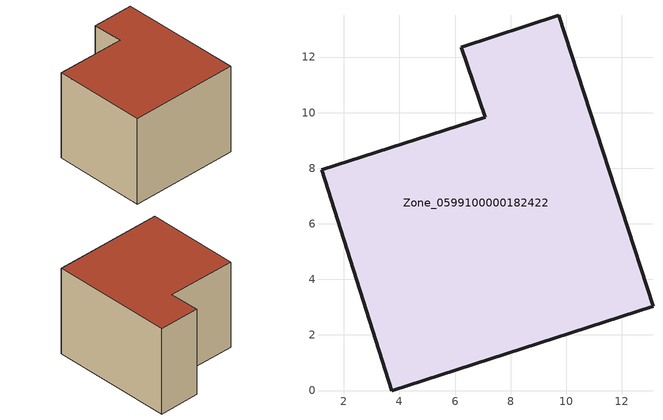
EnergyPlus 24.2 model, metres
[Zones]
Zone_0599100000182422
 floor ground (C_G): 1.2,7.95 7.09,9.84 6.23,12.36 9.74,13.5 13.12,3.04 3.73,0 z3.75
 wall outside (C_F): 13.12,3.04 9.74,13.5 6.23,12.36 7.09,9.84 1.2,7.95 3.73,0 13.12,3.04 z3.75:11.69
 roof outside (C_R): 7.09,9.84 1.2,7.95 3.73,0 13.12,3.04 9.74,13.5 6.23,12.36 z11.69
[BUILDING]
Pand.0599100000182422: North Axis=0; Terrain=City; Loads Convergence Tolerance Value=0.04; Temperature Convergence Tolerance Value=0.4; Solar Distribution=FullExterior; Maximum Number of Warmup Days=25; Minimum Number of Warmup Days=1
[Site:Location]
Rotterdam.The.Hague.AP_ZH_NLD Design_Conditions: Latitude=51.96; Longitude=4.45; Time Zone=1; Elevation=-4.5
[SITE:GROUNDTEMPERATURE:BUILDINGSURFACE]
18, 18, 18, 18, 18, 18, 18, 18, 18, 18, 18, 18
[MATERIAL] Thermal Absorptance=0.9; Solar Absorptance=0.7; Visible Absorptance=0.7
Name | Roughness | Thickness | Conductivity | Density | Specific Heat
G.TC.1965-1974 | MediumSmooth | 0.15 | 0.882353 | 540 | 1210
F.TC.1965-1974 | Rough | 0.3 | 0.697674 | 1920 | 840
R.TC.1965-1974 | MediumRough | 0.2 | 0.232558 | 1500 | 1000
[CONSTRUCTION]
C_G: G.TC.1965-1974
C_F: F.TC.1965-1974
C_R: R.TC.1965-1974
[ZONE]
Zone_0599100000182422: Type=1; Multiplier=1; Ceiling Height=Autocalculate; Volume=Autocalculate; Floor Area=autocalculate; Part of Total Floor Area=Yes
[ZONEINFILTRATION:DESIGNFLOWRATE]
Infil_Zone_0599100000182422: Zone or ZoneList or Space or SpaceList=Zone_0599100000182422; Schedule=AlwaysOn; Design Flow Rate Calculation Method=Flow/Area; Flow Rate per Floor Area=0.003; Constant Term Coefficient=1; Temperature Term Coefficient=0; Velocity Term Coefficient=0; Velocity Squared Term Coefficient=0
[HVACTEMPLATE:ZONE:IDEALLOADSAIRSYSTEM]
Zone_0599100000182422: Maximum Heating Supply Air Temperature=50; Minimum Cooling Supply Air Temperature=13; Maximum Heating Supply Air Humidity Ratio=0.0156; Minimum Cooling Supply Air Humidity Ratio=0.0077; Heating Limit=NoLimit; Cooling Limit=NoLimit; Dehumidification Control Type=ConstantSensibleHeatRatio; Cooling Sensible Heat Ratio=0.7; Dehumidification Setpoint=60; Humidification Control Type=None; Humidification Setpoint=30; Outdoor Air Method=None; Outdoor Air Flow Rate per Person=0.00944; Outdoor Air Flow Rate per Zone Floor Area=0; Outdoor Air Flow Rate per Zone=0; Demand Controlled Ventilation Type=None; Outdoor Air Economizer Type=NoEconomizer; Heat Recovery Type=None; Sensible Heat Recovery Effectiveness=0.7; Latent Heat Recovery Effectiveness=0.65
[ZONECONTROL:THERMOSTAT]
ThermostatControl_Zone_0599100000182422: Zone or ZoneList=Zone_0599100000182422; Control Type Schedule=DualSetpointControlType; Control 1=Thermostat_Zone_0599100000182422; Temperature Difference Between Cutout And Setpoint=0
[THERMOSTATSETPOINT:DUALSETPOINT]
Thermostat_Zone_0599100000182422: Heating Setpoint Temperature Schedule=HeatingSetpoint_Zone_0599100000182422; Cooling Setpoint Temperature Schedule=CoolingSetpoint_Zone_0599100000182422
[SCHEDULE:COMPACT]
HeatingSetpoint_Zone_0599100000182422: Through: 12/31, For: AllDays, Until: 24:00, 21
CoolingSetpoint_Zone_0599100000182422: Through: 12/31, For: AllDays, Until: 24:00, 24
DualSetpointControlType: Through: 12/31, For: AllDays, Until: 24:00, 4
AlwaysOn: Through: 12/31, For: AllDays, Until: 24:00, 1
